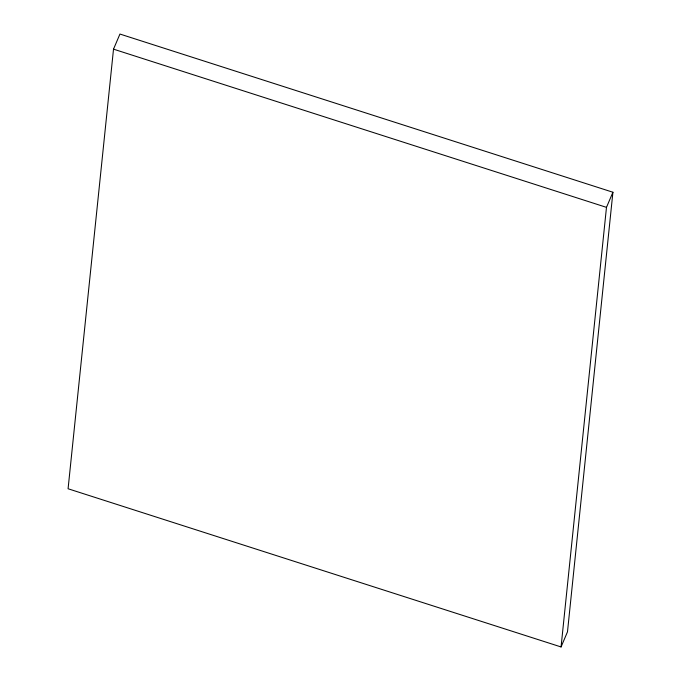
<?xml version="1.0" encoding="UTF-8"?>
<svg xmlns="http://www.w3.org/2000/svg" width="681" height="681" viewBox="0 0 681 681"><rect width="100%" height="100%" fill="white"/><g stroke="black" fill="none" stroke-linecap="round" stroke-linejoin="round"><path stroke-width="1.02" d="M113.514 49.16L68.083 488.762L561.059 646.95L567.486 631.84L612.917 192.238L119.941 34.05L113.514 49.16L606.482 207.356L561.059 646.95M606.482 207.356L612.917 192.238"/></g></svg>
